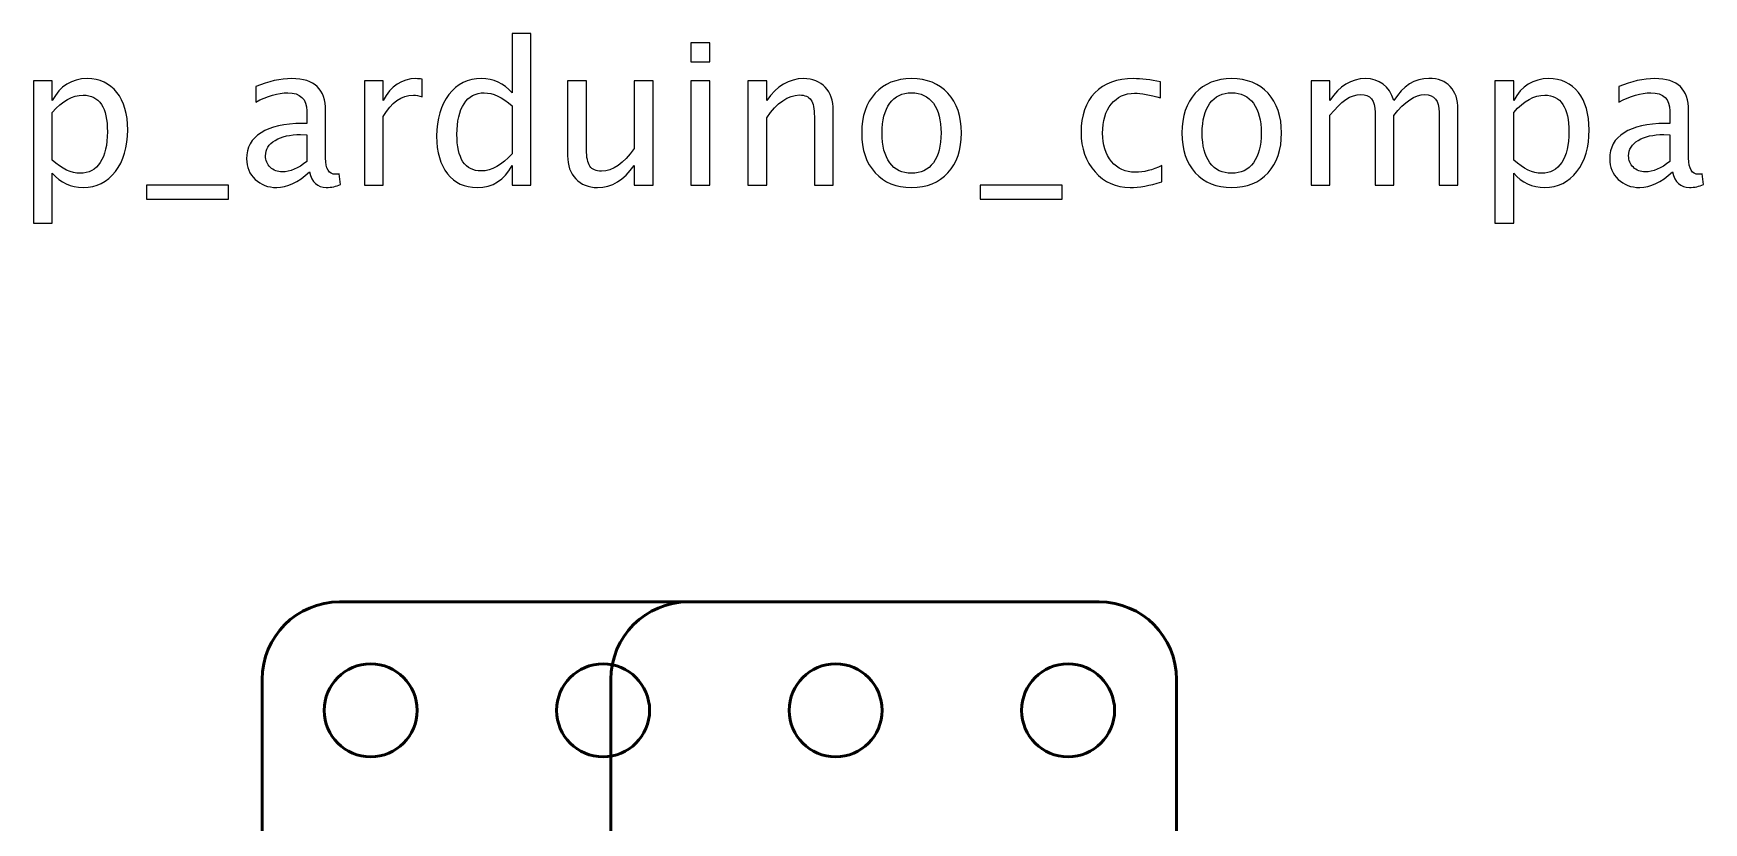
# Model space of a CAD drawing. Header units: centimetres. Extents: x -55 to 43, y -73 to 74.
# Drawn here: x -4.43 to 6.35, y -44.97 to -39.88 of the extents above; entities that cross this region are included whole.
import ezdxf

# ---------------------------------------------------------------- set-up
doc = ezdxf.new("R2010")
doc.units = ezdxf.units.CM
doc.header["$MEASUREMENT"] = 0
doc.layers.add('Layer 1', color=7, linetype='Continuous')

msp = doc.modelspace()

# ---------------------------------------------------------------- linework, layer by layer
at = {"layer": 'Layer 1', "lineweight": 53}
for centre in [(-2.24999, -44.25001), (-2.24999, -44.25001), (-0.74999, -44.25001), (-0.74999, -44.25001), (0.75001, -44.25001), (0.75001, -44.25001), (2.25001, -44.25001), (2.25001, -44.25001)]:
    msp.add_ellipse(centre, major_axis=(0, 0.30001), ratio=1, dxfattribs=at)
at = {"layer": 'Layer 1'}
for points, knots in [([(-1.33753, -40.86003), (-1.33753, -40.86003), (-1.33753, -40.73366), (-1.33753, -40.73366), (-1.33753, -40.73366), (-1.38727, -40.82807), (-1.4622, -40.87527), (-1.56232, -40.87527), (-1.56232, -40.87527), (-1.6436, -40.87527), (-1.70752, -40.84585), (-1.75409, -40.78679), (-1.75409, -40.78679), (-1.80066, -40.72774), (-1.82394, -40.64709), (-1.82394, -40.54486), (-1.82394, -40.54486), (-1.82394, -40.4331), (-1.79748, -40.34314), (-1.74478, -40.27498), (-1.74478, -40.27498), (-1.69186, -40.20704), (-1.62243, -40.17296), (-1.53628, -40.17296), (-1.53628, -40.17296), (-1.45649, -40.17296), (-1.39002, -40.20344), (-1.33753, -40.26461), (-1.33753, -40.26461), (-1.33753, -40.26461), (-1.33753, -39.88086), (-1.33753, -39.88086), (-1.33753, -39.88086), (-1.33753, -39.88086), (-1.21561, -39.88086), (-1.21561, -39.88086), (-1.21561, -39.88086), (-1.21561, -39.88086), (-1.21561, -40.86003), (-1.21561, -40.86003), (-1.21561, -40.86003), (-1.21561, -40.86003), (-1.33753, -40.86003), (-1.33753, -40.86003)], [0, 0, 0, 0, 0.08333333, 0.08333333, 0.08333333, 0.08333333, 0.16666667, 0.16666667, 0.16666667, 0.16666667, 0.25, 0.25, 0.25, 0.25, 0.33333333, 0.33333333, 0.33333333, 0.33333333, 0.41666667, 0.41666667, 0.41666667, 0.41666667, 0.5, 0.5, 0.5, 0.5, 0.58333333, 0.58333333, 0.58333333, 0.58333333, 0.66666667, 0.66666667, 0.66666667, 0.66666667, 0.75, 0.75, 0.75, 0.75, 0.83333333, 0.83333333, 0.83333333, 0.83333333, 1, 1, 1, 1]), ([(-0.1831, -40.06374), (-0.1831, -40.06374), (-0.1831, -39.94182), (-0.1831, -39.94182), (-0.1831, -39.94182), (-0.1831, -39.94182), (-0.06118, -39.94182), (-0.06118, -39.94182), (-0.06118, -39.94182), (-0.06118, -39.94182), (-0.06118, -40.06374), (-0.06118, -40.06374), (-0.06118, -40.06374), (-0.06118, -40.06374), (-0.1831, -40.06374), (-0.1831, -40.06374)], [0, 0, 0, 0, 0.2, 0.2, 0.2, 0.2, 0.4, 0.4, 0.4, 0.4, 0.6, 0.6, 0.6, 0.6, 1, 1, 1, 1]), ([(-4.42574, -41.10514), (-4.42574, -41.10514), (-4.42574, -40.18693), (-4.42574, -40.18693), (-4.42574, -40.18693), (-4.42574, -40.18693), (-4.30382, -40.18693), (-4.30382, -40.18693), (-4.30382, -40.18693), (-4.30382, -40.18693), (-4.30382, -40.31414), (-4.30382, -40.31414), (-4.30382, -40.31414), (-4.25387, -40.21995), (-4.17872, -40.17296), (-4.07861, -40.17296), (-4.07861, -40.17296), (-3.99754, -40.17296), (-3.93383, -40.20238), (-3.88726, -40.26144), (-3.88726, -40.26144), (-3.84069, -40.32049), (-3.81741, -40.40114), (-3.81741, -40.50337), (-3.81741, -40.50337), (-3.81741, -40.61471), (-3.84387, -40.70467), (-3.89657, -40.77282), (-3.89657, -40.77282), (-3.94928, -40.84119), (-4.0187, -40.87527), (-4.10464, -40.87527), (-4.10464, -40.87527), (-4.18444, -40.87527), (-4.2509, -40.84479), (-4.30382, -40.78362), (-4.30382, -40.78362), (-4.30382, -40.78362), (-4.30382, -41.10514), (-4.30382, -41.10514), (-4.30382, -41.10514), (-4.30382, -41.10514), (-4.42574, -41.10514), (-4.42574, -41.10514)], [0, 0, 0, 0, 0.08333333, 0.08333333, 0.08333333, 0.08333333, 0.16666667, 0.16666667, 0.16666667, 0.16666667, 0.25, 0.25, 0.25, 0.25, 0.33333333, 0.33333333, 0.33333333, 0.33333333, 0.41666667, 0.41666667, 0.41666667, 0.41666667, 0.5, 0.5, 0.5, 0.5, 0.58333333, 0.58333333, 0.58333333, 0.58333333, 0.66666667, 0.66666667, 0.66666667, 0.66666667, 0.75, 0.75, 0.75, 0.75, 0.83333333, 0.83333333, 0.83333333, 0.83333333, 1, 1, 1, 1]), ([(-2.64457, -40.7743), (-2.7178, -40.84161), (-2.78829, -40.87527), (-2.85602, -40.87527), (-2.85602, -40.87527), (-2.91169, -40.87527), (-2.95805, -40.85791), (-2.99466, -40.82299), (-2.99466, -40.82299), (-3.03149, -40.78806), (-3.04991, -40.74404), (-3.04991, -40.69091), (-3.04991, -40.69091), (-3.04991, -40.61746), (-3.01901, -40.56094), (-2.9572, -40.52157), (-2.9572, -40.52157), (-2.89539, -40.4822), (-2.8067, -40.46252), (-2.69113, -40.46252), (-2.69113, -40.46252), (-2.69113, -40.46252), (-2.66256, -40.46252), (-2.66256, -40.46252), (-2.66256, -40.46252), (-2.66256, -40.46252), (-2.66256, -40.38145), (-2.66256, -40.38145), (-2.66256, -40.38145), (-2.66256, -40.30335), (-2.7032, -40.2644), (-2.78469, -40.2644), (-2.78469, -40.2644), (-2.84777, -40.2644), (-2.91677, -40.2843), (-2.99149, -40.32409), (-2.99149, -40.32409), (-2.99149, -40.32409), (-2.99149, -40.22376), (-2.99149, -40.22376), (-2.99149, -40.22376), (-2.90936, -40.18989), (-2.83189, -40.17296), (-2.75929, -40.17296), (-2.75929, -40.17296), (-2.68457, -40.17296), (-2.62933, -40.18989), (-2.59398, -40.22397), (-2.59398, -40.22397), (-2.55842, -40.25805), (-2.54064, -40.31054), (-2.54064, -40.38145), (-2.54064, -40.38145), (-2.54064, -40.38145), (-2.54064, -40.68562), (-2.54064, -40.68562), (-2.54064, -40.68562), (-2.54064, -40.75525), (-2.51926, -40.79018), (-2.47629, -40.79018), (-2.47629, -40.79018), (-2.471, -40.79018), (-2.46317, -40.78933), (-2.4528, -40.78764), (-2.4528, -40.78764), (-2.4528, -40.78764), (-2.44412, -40.85537), (-2.44412, -40.85537), (-2.44412, -40.85537), (-2.47185, -40.86871), (-2.50233, -40.87527), (-2.53577, -40.87527), (-2.53577, -40.87527), (-2.59271, -40.87527), (-2.6289, -40.84161), (-2.64457, -40.7743)], [0, 0, 0, 0, 0.05, 0.05, 0.05, 0.05, 0.1, 0.1, 0.1, 0.1, 0.15, 0.15, 0.15, 0.15, 0.2, 0.2, 0.2, 0.2, 0.25, 0.25, 0.25, 0.25, 0.3, 0.3, 0.3, 0.3, 0.35, 0.35, 0.35, 0.35, 0.4, 0.4, 0.4, 0.4, 0.45, 0.45, 0.45, 0.45, 0.5, 0.5, 0.5, 0.5, 0.55, 0.55, 0.55, 0.55, 0.6, 0.6, 0.6, 0.6, 0.65, 0.65, 0.65, 0.65, 0.7, 0.7, 0.7, 0.7, 0.75, 0.75, 0.75, 0.75, 0.8, 0.8, 0.8, 0.8, 0.85, 0.85, 0.85, 0.85, 0.9, 0.9, 0.9, 0.9, 1, 1, 1, 1]), ([(-2.29024, -40.86003), (-2.29024, -40.86003), (-2.29024, -40.18693), (-2.29024, -40.18693), (-2.29024, -40.18693), (-2.29024, -40.18693), (-2.16832, -40.18693), (-2.16832, -40.18693), (-2.16832, -40.18693), (-2.16832, -40.18693), (-2.16832, -40.31414), (-2.16832, -40.31414), (-2.16832, -40.31414), (-2.11985, -40.21995), (-2.04957, -40.17296), (-1.95729, -40.17296), (-1.95729, -40.17296), (-1.9448, -40.17296), (-1.93168, -40.17402), (-1.91813, -40.17613), (-1.91813, -40.17613), (-1.91813, -40.17613), (-1.91813, -40.29022), (-1.91813, -40.29022), (-1.91813, -40.29022), (-1.9393, -40.28324), (-1.95792, -40.27964), (-1.97401, -40.27964), (-1.97401, -40.27964), (-2.05148, -40.27964), (-2.11625, -40.32536), (-2.16832, -40.41701), (-2.16832, -40.41701), (-2.16832, -40.41701), (-2.16832, -40.86003), (-2.16832, -40.86003), (-2.16832, -40.86003), (-2.16832, -40.86003), (-2.29024, -40.86003), (-2.29024, -40.86003)], [0, 0, 0, 0, 0.09090909, 0.09090909, 0.09090909, 0.09090909, 0.18181818, 0.18181818, 0.18181818, 0.18181818, 0.27272727, 0.27272727, 0.27272727, 0.27272727, 0.36363636, 0.36363636, 0.36363636, 0.36363636, 0.45454545, 0.45454545, 0.45454545, 0.45454545, 0.54545455, 0.54545455, 0.54545455, 0.54545455, 0.63636364, 0.63636364, 0.63636364, 0.63636364, 0.72727273, 0.72727273, 0.72727273, 0.72727273, 0.81818182, 0.81818182, 0.81818182, 0.81818182, 1, 1, 1, 1]), ([(-0.54971, -40.86003), (-0.54971, -40.86003), (-0.54971, -40.73345), (-0.54971, -40.73345), (-0.54971, -40.73345), (-0.61469, -40.82807), (-0.69364, -40.87527), (-0.78635, -40.87527), (-0.78635, -40.87527), (-0.8452, -40.87527), (-0.89197, -40.85685), (-0.92669, -40.81981), (-0.92669, -40.81981), (-0.96161, -40.78277), (-0.97897, -40.73303), (-0.97897, -40.67016), (-0.97897, -40.67016), (-0.97897, -40.67016), (-0.97897, -40.18693), (-0.97897, -40.18693), (-0.97897, -40.18693), (-0.97897, -40.18693), (-0.85705, -40.18693), (-0.85705, -40.18693), (-0.85705, -40.18693), (-0.85705, -40.18693), (-0.85705, -40.63037), (-0.85705, -40.63037), (-0.85705, -40.63037), (-0.85705, -40.68096), (-0.84964, -40.71673), (-0.83504, -40.7379), (-0.83504, -40.7379), (-0.82022, -40.75928), (-0.79567, -40.76986), (-0.76116, -40.76986), (-0.76116, -40.76986), (-0.68666, -40.76986), (-0.61596, -40.72096), (-0.54971, -40.62296), (-0.54971, -40.62296), (-0.54971, -40.62296), (-0.54971, -40.18693), (-0.54971, -40.18693), (-0.54971, -40.18693), (-0.54971, -40.18693), (-0.42779, -40.18693), (-0.42779, -40.18693), (-0.42779, -40.18693), (-0.42779, -40.18693), (-0.42779, -40.86003), (-0.42779, -40.86003), (-0.42779, -40.86003), (-0.42779, -40.86003), (-0.54971, -40.86003), (-0.54971, -40.86003)], [0, 0, 0, 0, 0.06666667, 0.06666667, 0.06666667, 0.06666667, 0.13333333, 0.13333333, 0.13333333, 0.13333333, 0.2, 0.2, 0.2, 0.2, 0.26666667, 0.26666667, 0.26666667, 0.26666667, 0.33333333, 0.33333333, 0.33333333, 0.33333333, 0.4, 0.4, 0.4, 0.4, 0.46666667, 0.46666667, 0.46666667, 0.46666667, 0.53333333, 0.53333333, 0.53333333, 0.53333333, 0.6, 0.6, 0.6, 0.6, 0.66666667, 0.66666667, 0.66666667, 0.66666667, 0.73333333, 0.73333333, 0.73333333, 0.73333333, 0.8, 0.8, 0.8, 0.8, 0.86666667, 0.86666667, 0.86666667, 0.86666667, 1, 1, 1, 1]), ([(-0.1831, -40.86003), (-0.1831, -40.86003), (-0.1831, -40.18693), (-0.1831, -40.18693), (-0.1831, -40.18693), (-0.1831, -40.18693), (-0.06118, -40.18693), (-0.06118, -40.18693), (-0.06118, -40.18693), (-0.06118, -40.18693), (-0.06118, -40.86003), (-0.06118, -40.86003), (-0.06118, -40.86003), (-0.06118, -40.86003), (-0.1831, -40.86003), (-0.1831, -40.86003)], [0, 0, 0, 0, 0.2, 0.2, 0.2, 0.2, 0.4, 0.4, 0.4, 0.4, 0.6, 0.6, 0.6, 0.6, 1, 1, 1, 1]), ([(0.18393, -40.86003), (0.18393, -40.86003), (0.18393, -40.18693), (0.18393, -40.18693), (0.18393, -40.18693), (0.18393, -40.18693), (0.30585, -40.18693), (0.30585, -40.18693), (0.30585, -40.18693), (0.30585, -40.18693), (0.30585, -40.31414), (0.30585, -40.31414), (0.30585, -40.31414), (0.37041, -40.21995), (0.44957, -40.17296), (0.54313, -40.17296), (0.54313, -40.17296), (0.60197, -40.17296), (0.64875, -40.19137), (0.68325, -40.22842), (0.68325, -40.22842), (0.71775, -40.26525), (0.73511, -40.31499), (0.73511, -40.37722), (0.73511, -40.37722), (0.73511, -40.37722), (0.73511, -40.86003), (0.73511, -40.86003), (0.73511, -40.86003), (0.73511, -40.86003), (0.61319, -40.86003), (0.61319, -40.86003), (0.61319, -40.86003), (0.61319, -40.86003), (0.61319, -40.41701), (0.61319, -40.41701), (0.61319, -40.41701), (0.61319, -40.36706), (0.60578, -40.3315), (0.59118, -40.31033), (0.59118, -40.31033), (0.57636, -40.28895), (0.55202, -40.27837), (0.51794, -40.27837), (0.51794, -40.27837), (0.44301, -40.27837), (0.37231, -40.32726), (0.30585, -40.42505), (0.30585, -40.42505), (0.30585, -40.42505), (0.30585, -40.86003), (0.30585, -40.86003), (0.30585, -40.86003), (0.30585, -40.86003), (0.18393, -40.86003), (0.18393, -40.86003)], [0, 0, 0, 0, 0.06666667, 0.06666667, 0.06666667, 0.06666667, 0.13333333, 0.13333333, 0.13333333, 0.13333333, 0.2, 0.2, 0.2, 0.2, 0.26666667, 0.26666667, 0.26666667, 0.26666667, 0.33333333, 0.33333333, 0.33333333, 0.33333333, 0.4, 0.4, 0.4, 0.4, 0.46666667, 0.46666667, 0.46666667, 0.46666667, 0.53333333, 0.53333333, 0.53333333, 0.53333333, 0.6, 0.6, 0.6, 0.6, 0.66666667, 0.66666667, 0.66666667, 0.66666667, 0.73333333, 0.73333333, 0.73333333, 0.73333333, 0.8, 0.8, 0.8, 0.8, 0.86666667, 0.86666667, 0.86666667, 0.86666667, 1, 1, 1, 1]), ([(1.24015, -40.87527), (1.1413, -40.87527), (1.06299, -40.84373), (1.00541, -40.78065), (1.00541, -40.78065), (0.94763, -40.71758), (0.91884, -40.63185), (0.91884, -40.52369), (0.91884, -40.52369), (0.91884, -40.41574), (0.94763, -40.33023), (1.00541, -40.26736), (1.00541, -40.26736), (1.06299, -40.2045), (1.1413, -40.17296), (1.24015, -40.17296), (1.24015, -40.17296), (1.339, -40.17296), (1.41732, -40.2045), (1.47489, -40.26736), (1.47489, -40.26736), (1.53267, -40.33023), (1.56146, -40.41574), (1.56146, -40.52369), (1.56146, -40.52369), (1.56146, -40.63185), (1.53267, -40.71758), (1.47489, -40.78065), (1.47489, -40.78065), (1.41732, -40.84373), (1.339, -40.87527), (1.24015, -40.87527)], [0, 0, 0, 0, 0.11111111, 0.11111111, 0.11111111, 0.11111111, 0.22222222, 0.22222222, 0.22222222, 0.22222222, 0.33333333, 0.33333333, 0.33333333, 0.33333333, 0.44444444, 0.44444444, 0.44444444, 0.44444444, 0.55555556, 0.55555556, 0.55555556, 0.55555556, 0.66666667, 0.66666667, 0.66666667, 0.66666667, 0.77777778, 0.77777778, 0.77777778, 0.77777778, 1, 1, 1, 1]), ([(2.85474, -40.83971), (2.77579, -40.86342), (2.70763, -40.87527), (2.65027, -40.87527), (2.65027, -40.87527), (2.55925, -40.87527), (2.4839, -40.84161), (2.424, -40.77452), (2.424, -40.77452), (2.3641, -40.70721), (2.33404, -40.62233), (2.33404, -40.52009), (2.33404, -40.52009), (2.33404, -40.41087), (2.36367, -40.32557), (2.42294, -40.26461), (2.42294, -40.26461), (2.48221, -40.20344), (2.56497, -40.17296), (2.67123, -40.17296), (2.67123, -40.17296), (2.72351, -40.17296), (2.78235, -40.18016), (2.84712, -40.19455), (2.84712, -40.19455), (2.84712, -40.19455), (2.84712, -40.29742), (2.84712, -40.29742), (2.84712, -40.29742), (2.77833, -40.2771), (2.72224, -40.26694), (2.67906, -40.26694), (2.67906, -40.26694), (2.6164, -40.26694), (2.56624, -40.29043), (2.52877, -40.33721), (2.52877, -40.33721), (2.49131, -40.38399), (2.47247, -40.44643), (2.47247, -40.52433), (2.47247, -40.52433), (2.47247, -40.59989), (2.49194, -40.66085), (2.53068, -40.70763), (2.53068, -40.70763), (2.56941, -40.7542), (2.62, -40.77748), (2.68287, -40.77748), (2.68287, -40.77748), (2.73854, -40.77748), (2.79569, -40.76309), (2.85474, -40.7343), (2.85474, -40.7343), (2.85474, -40.7343), (2.85474, -40.83971), (2.85474, -40.83971)], [0, 0, 0, 0, 0.06666667, 0.06666667, 0.06666667, 0.06666667, 0.13333333, 0.13333333, 0.13333333, 0.13333333, 0.2, 0.2, 0.2, 0.2, 0.26666667, 0.26666667, 0.26666667, 0.26666667, 0.33333333, 0.33333333, 0.33333333, 0.33333333, 0.4, 0.4, 0.4, 0.4, 0.46666667, 0.46666667, 0.46666667, 0.46666667, 0.53333333, 0.53333333, 0.53333333, 0.53333333, 0.6, 0.6, 0.6, 0.6, 0.66666667, 0.66666667, 0.66666667, 0.66666667, 0.73333333, 0.73333333, 0.73333333, 0.73333333, 0.8, 0.8, 0.8, 0.8, 0.86666667, 0.86666667, 0.86666667, 0.86666667, 1, 1, 1, 1]), ([(3.3058, -40.87527), (3.20695, -40.87527), (3.12864, -40.84373), (3.07106, -40.78065), (3.07106, -40.78065), (3.01328, -40.71758), (2.98449, -40.63185), (2.98449, -40.52369), (2.98449, -40.52369), (2.98449, -40.41574), (3.01328, -40.33023), (3.07106, -40.26736), (3.07106, -40.26736), (3.12864, -40.2045), (3.20695, -40.17296), (3.3058, -40.17296), (3.3058, -40.17296), (3.40465, -40.17296), (3.48297, -40.2045), (3.54054, -40.26736), (3.54054, -40.26736), (3.59832, -40.33023), (3.62711, -40.41574), (3.62711, -40.52369), (3.62711, -40.52369), (3.62711, -40.63185), (3.59832, -40.71758), (3.54054, -40.78065), (3.54054, -40.78065), (3.48297, -40.84373), (3.40465, -40.87527), (3.3058, -40.87527)], [0, 0, 0, 0, 0.11111111, 0.11111111, 0.11111111, 0.11111111, 0.22222222, 0.22222222, 0.22222222, 0.22222222, 0.33333333, 0.33333333, 0.33333333, 0.33333333, 0.44444444, 0.44444444, 0.44444444, 0.44444444, 0.55555556, 0.55555556, 0.55555556, 0.55555556, 0.66666667, 0.66666667, 0.66666667, 0.66666667, 0.77777778, 0.77777778, 0.77777778, 0.77777778, 1, 1, 1, 1]), ([(3.81803, -40.86003), (3.81803, -40.86003), (3.81803, -40.18693), (3.81803, -40.18693), (3.81803, -40.18693), (3.81803, -40.18693), (3.93995, -40.18693), (3.93995, -40.18693), (3.93995, -40.18693), (3.93995, -40.18693), (3.93995, -40.31414), (3.93995, -40.31414), (3.93995, -40.31414), (3.99943, -40.21995), (4.07563, -40.17296), (4.16897, -40.17296), (4.16897, -40.17296), (4.25893, -40.17296), (4.3201, -40.21995), (4.3527, -40.31414), (4.3527, -40.31414), (4.41049, -40.2191), (4.48584, -40.17169), (4.57834, -40.17169), (4.57834, -40.17169), (4.63739, -40.17169), (4.68332, -40.18905), (4.71613, -40.22397), (4.71613, -40.22397), (4.74894, -40.2589), (4.76545, -40.30779), (4.76545, -40.37066), (4.76545, -40.37066), (4.76545, -40.37066), (4.76545, -40.86003), (4.76545, -40.86003), (4.76545, -40.86003), (4.76545, -40.86003), (4.64353, -40.86003), (4.64353, -40.86003), (4.64353, -40.86003), (4.64353, -40.86003), (4.64353, -40.39076), (4.64353, -40.39076), (4.64353, -40.39076), (4.64353, -40.31414), (4.61305, -40.27583), (4.55209, -40.27583), (4.55209, -40.27583), (4.4888, -40.27583), (4.42234, -40.32049), (4.3527, -40.41003), (4.3527, -40.41003), (4.3527, -40.41003), (4.3527, -40.86003), (4.3527, -40.86003), (4.3527, -40.86003), (4.3527, -40.86003), (4.23078, -40.86003), (4.23078, -40.86003), (4.23078, -40.86003), (4.23078, -40.86003), (4.23078, -40.39034), (4.23078, -40.39034), (4.23078, -40.39034), (4.23078, -40.31308), (4.19988, -40.27456), (4.13786, -40.27456), (4.13786, -40.27456), (4.07626, -40.27456), (4.01022, -40.31943), (3.93995, -40.40939), (3.93995, -40.40939), (3.93995, -40.40939), (3.93995, -40.86003), (3.93995, -40.86003), (3.93995, -40.86003), (3.93995, -40.86003), (3.81803, -40.86003), (3.81803, -40.86003)], [0, 0, 0, 0, 0.04761905, 0.04761905, 0.04761905, 0.04761905, 0.0952381, 0.0952381, 0.0952381, 0.0952381, 0.14285714, 0.14285714, 0.14285714, 0.14285714, 0.19047619, 0.19047619, 0.19047619, 0.19047619, 0.23809524, 0.23809524, 0.23809524, 0.23809524, 0.28571429, 0.28571429, 0.28571429, 0.28571429, 0.33333333, 0.33333333, 0.33333333, 0.33333333, 0.38095238, 0.38095238, 0.38095238, 0.38095238, 0.42857143, 0.42857143, 0.42857143, 0.42857143, 0.47619048, 0.47619048, 0.47619048, 0.47619048, 0.52380952, 0.52380952, 0.52380952, 0.52380952, 0.57142857, 0.57142857, 0.57142857, 0.57142857, 0.61904762, 0.61904762, 0.61904762, 0.61904762, 0.66666667, 0.66666667, 0.66666667, 0.66666667, 0.71428571, 0.71428571, 0.71428571, 0.71428571, 0.76190476, 0.76190476, 0.76190476, 0.76190476, 0.80952381, 0.80952381, 0.80952381, 0.80952381, 0.85714286, 0.85714286, 0.85714286, 0.85714286, 0.9047619, 0.9047619, 0.9047619, 0.9047619, 1, 1, 1, 1]), ([(5.00379, -41.10514), (5.00379, -41.10514), (5.00379, -40.18693), (5.00379, -40.18693), (5.00379, -40.18693), (5.00379, -40.18693), (5.12571, -40.18693), (5.12571, -40.18693), (5.12571, -40.18693), (5.12571, -40.18693), (5.12571, -40.31414), (5.12571, -40.31414), (5.12571, -40.31414), (5.17566, -40.21995), (5.25081, -40.17296), (5.35092, -40.17296), (5.35092, -40.17296), (5.43199, -40.17296), (5.4957, -40.20238), (5.54227, -40.26144), (5.54227, -40.26144), (5.58884, -40.32049), (5.61212, -40.40114), (5.61212, -40.50337), (5.61212, -40.50337), (5.61212, -40.61471), (5.58566, -40.70467), (5.53296, -40.77282), (5.53296, -40.77282), (5.48025, -40.84119), (5.41083, -40.87527), (5.32489, -40.87527), (5.32489, -40.87527), (5.24509, -40.87527), (5.17863, -40.84479), (5.12571, -40.78362), (5.12571, -40.78362), (5.12571, -40.78362), (5.12571, -41.10514), (5.12571, -41.10514), (5.12571, -41.10514), (5.12571, -41.10514), (5.00379, -41.10514), (5.00379, -41.10514)], [0, 0, 0, 0, 0.08333333, 0.08333333, 0.08333333, 0.08333333, 0.16666667, 0.16666667, 0.16666667, 0.16666667, 0.25, 0.25, 0.25, 0.25, 0.33333333, 0.33333333, 0.33333333, 0.33333333, 0.41666667, 0.41666667, 0.41666667, 0.41666667, 0.5, 0.5, 0.5, 0.5, 0.58333333, 0.58333333, 0.58333333, 0.58333333, 0.66666667, 0.66666667, 0.66666667, 0.66666667, 0.75, 0.75, 0.75, 0.75, 0.83333333, 0.83333333, 0.83333333, 0.83333333, 1, 1, 1, 1]), ([(6.14996, -40.7743), (6.07673, -40.84161), (6.00624, -40.87527), (5.93851, -40.87527), (5.93851, -40.87527), (5.88284, -40.87527), (5.83648, -40.85791), (5.79987, -40.82299), (5.79987, -40.82299), (5.76304, -40.78806), (5.74462, -40.74404), (5.74462, -40.69091), (5.74462, -40.69091), (5.74462, -40.61746), (5.77552, -40.56094), (5.83733, -40.52157), (5.83733, -40.52157), (5.89914, -40.4822), (5.98783, -40.46252), (6.1034, -40.46252), (6.1034, -40.46252), (6.1034, -40.46252), (6.13197, -40.46252), (6.13197, -40.46252), (6.13197, -40.46252), (6.13197, -40.46252), (6.13197, -40.38145), (6.13197, -40.38145), (6.13197, -40.38145), (6.13197, -40.30335), (6.09133, -40.2644), (6.00984, -40.2644), (6.00984, -40.2644), (5.94676, -40.2644), (5.87776, -40.2843), (5.80304, -40.32409), (5.80304, -40.32409), (5.80304, -40.32409), (5.80304, -40.22376), (5.80304, -40.22376), (5.80304, -40.22376), (5.88517, -40.18989), (5.96264, -40.17296), (6.03524, -40.17296), (6.03524, -40.17296), (6.10996, -40.17296), (6.1652, -40.18989), (6.20055, -40.22397), (6.20055, -40.22397), (6.23611, -40.25805), (6.25389, -40.31054), (6.25389, -40.38145), (6.25389, -40.38145), (6.25389, -40.38145), (6.25389, -40.68562), (6.25389, -40.68562), (6.25389, -40.68562), (6.25389, -40.75525), (6.27527, -40.79018), (6.31824, -40.79018), (6.31824, -40.79018), (6.32353, -40.79018), (6.33136, -40.78933), (6.34173, -40.78764), (6.34173, -40.78764), (6.34173, -40.78764), (6.35041, -40.85537), (6.35041, -40.85537), (6.35041, -40.85537), (6.32268, -40.86871), (6.2922, -40.87527), (6.25876, -40.87527), (6.25876, -40.87527), (6.20182, -40.87527), (6.16563, -40.84161), (6.14996, -40.7743)], [0, 0, 0, 0, 0.05, 0.05, 0.05, 0.05, 0.1, 0.1, 0.1, 0.1, 0.15, 0.15, 0.15, 0.15, 0.2, 0.2, 0.2, 0.2, 0.25, 0.25, 0.25, 0.25, 0.3, 0.3, 0.3, 0.3, 0.35, 0.35, 0.35, 0.35, 0.4, 0.4, 0.4, 0.4, 0.45, 0.45, 0.45, 0.45, 0.5, 0.5, 0.5, 0.5, 0.55, 0.55, 0.55, 0.55, 0.6, 0.6, 0.6, 0.6, 0.65, 0.65, 0.65, 0.65, 0.7, 0.7, 0.7, 0.7, 0.75, 0.75, 0.75, 0.75, 0.8, 0.8, 0.8, 0.8, 0.85, 0.85, 0.85, 0.85, 0.9, 0.9, 0.9, 0.9, 1, 1, 1, 1]), ([(-4.30382, -40.69959), (-4.24095, -40.75568), (-4.18105, -40.78383), (-4.12411, -40.78383), (-4.12411, -40.78383), (-4.06802, -40.78383), (-4.02463, -40.76033), (-3.99415, -40.71356), (-3.99415, -40.71356), (-3.96346, -40.66678), (-3.94822, -40.60095), (-3.94822, -40.51586), (-3.94822, -40.51586), (-3.94822, -40.35838), (-4.00029, -40.27964), (-4.10443, -40.27964), (-4.10443, -40.27964), (-4.17259, -40.27964), (-4.23905, -40.31647), (-4.30382, -40.39034), (-4.30382, -40.39034), (-4.30382, -40.39034), (-4.30382, -40.69959), (-4.30382, -40.69959)], [0, 0, 0, 0, 0.14285714, 0.14285714, 0.14285714, 0.14285714, 0.28571429, 0.28571429, 0.28571429, 0.28571429, 0.42857143, 0.42857143, 0.42857143, 0.42857143, 0.57142857, 0.57142857, 0.57142857, 0.57142857, 0.71428571, 0.71428571, 0.71428571, 0.71428571, 1, 1, 1, 1]), ([(-1.33753, -40.34801), (-1.40082, -40.29234), (-1.46072, -40.2644), (-1.51745, -40.2644), (-1.51745, -40.2644), (-1.57333, -40.2644), (-1.61651, -40.28768), (-1.6472, -40.33446), (-1.6472, -40.33446), (-1.67789, -40.38103), (-1.69313, -40.44707), (-1.69313, -40.53258), (-1.69313, -40.53258), (-1.69313, -40.68985), (-1.64106, -40.76859), (-1.53671, -40.76859), (-1.53671, -40.76859), (-1.46897, -40.76859), (-1.40251, -40.73155), (-1.33753, -40.65768), (-1.33753, -40.65768), (-1.33753, -40.65768), (-1.33753, -40.34801), (-1.33753, -40.34801)], [0, 0, 0, 0, 0.14285714, 0.14285714, 0.14285714, 0.14285714, 0.28571429, 0.28571429, 0.28571429, 0.28571429, 0.42857143, 0.42857143, 0.42857143, 0.42857143, 0.57142857, 0.57142857, 0.57142857, 0.57142857, 0.71428571, 0.71428571, 0.71428571, 0.71428571, 1, 1, 1, 1]), ([(1.23994, -40.78383), (1.30026, -40.78383), (1.34725, -40.76118), (1.3807, -40.71567), (1.3807, -40.71567), (1.41393, -40.67038), (1.43065, -40.60624), (1.43065, -40.52369), (1.43065, -40.52369), (1.43065, -40.44135), (1.41393, -40.37743), (1.3807, -40.33213), (1.3807, -40.33213), (1.34725, -40.28705), (1.30026, -40.2644), (1.23994, -40.2644), (1.23994, -40.2644), (1.1794, -40.2644), (1.13241, -40.28705), (1.09939, -40.33213), (1.09939, -40.33213), (1.06616, -40.37743), (1.04965, -40.44135), (1.04965, -40.52369), (1.04965, -40.52369), (1.04965, -40.60624), (1.06616, -40.67038), (1.09939, -40.71567), (1.09939, -40.71567), (1.13241, -40.76118), (1.1794, -40.78383), (1.23994, -40.78383)], [0, 0, 0, 0, 0.11111111, 0.11111111, 0.11111111, 0.11111111, 0.22222222, 0.22222222, 0.22222222, 0.22222222, 0.33333333, 0.33333333, 0.33333333, 0.33333333, 0.44444444, 0.44444444, 0.44444444, 0.44444444, 0.55555556, 0.55555556, 0.55555556, 0.55555556, 0.66666667, 0.66666667, 0.66666667, 0.66666667, 0.77777778, 0.77777778, 0.77777778, 0.77777778, 1, 1, 1, 1]), ([(3.30559, -40.78383), (3.36591, -40.78383), (3.4129, -40.76118), (3.44635, -40.71567), (3.44635, -40.71567), (3.47958, -40.67038), (3.4963, -40.60624), (3.4963, -40.52369), (3.4963, -40.52369), (3.4963, -40.44135), (3.47958, -40.37743), (3.44635, -40.33213), (3.44635, -40.33213), (3.4129, -40.28705), (3.36591, -40.2644), (3.30559, -40.2644), (3.30559, -40.2644), (3.24505, -40.2644), (3.19806, -40.28705), (3.16504, -40.33213), (3.16504, -40.33213), (3.13181, -40.37743), (3.1153, -40.44135), (3.1153, -40.52369), (3.1153, -40.52369), (3.1153, -40.60624), (3.13181, -40.67038), (3.16504, -40.71567), (3.16504, -40.71567), (3.19806, -40.76118), (3.24505, -40.78383), (3.30559, -40.78383)], [0, 0, 0, 0, 0.11111111, 0.11111111, 0.11111111, 0.11111111, 0.22222222, 0.22222222, 0.22222222, 0.22222222, 0.33333333, 0.33333333, 0.33333333, 0.33333333, 0.44444444, 0.44444444, 0.44444444, 0.44444444, 0.55555556, 0.55555556, 0.55555556, 0.55555556, 0.66666667, 0.66666667, 0.66666667, 0.66666667, 0.77777778, 0.77777778, 0.77777778, 0.77777778, 1, 1, 1, 1]), ([(5.12571, -40.69959), (5.18858, -40.75568), (5.24848, -40.78383), (5.30542, -40.78383), (5.30542, -40.78383), (5.36151, -40.78383), (5.4049, -40.76033), (5.43538, -40.71356), (5.43538, -40.71356), (5.46607, -40.66678), (5.48131, -40.60095), (5.48131, -40.51586), (5.48131, -40.51586), (5.48131, -40.35838), (5.42924, -40.27964), (5.3251, -40.27964), (5.3251, -40.27964), (5.25694, -40.27964), (5.19048, -40.31647), (5.12571, -40.39034), (5.12571, -40.39034), (5.12571, -40.39034), (5.12571, -40.69959), (5.12571, -40.69959)], [0, 0, 0, 0, 0.14285714, 0.14285714, 0.14285714, 0.14285714, 0.28571429, 0.28571429, 0.28571429, 0.28571429, 0.42857143, 0.42857143, 0.42857143, 0.42857143, 0.57142857, 0.57142857, 0.57142857, 0.57142857, 0.71428571, 0.71428571, 0.71428571, 0.71428571, 1, 1, 1, 1]), ([(-2.66256, -40.70784), (-2.66256, -40.70784), (-2.66256, -40.53491), (-2.66256, -40.53491), (-2.66256, -40.53491), (-2.66256, -40.53491), (-2.70172, -40.53364), (-2.70172, -40.53364), (-2.70172, -40.53364), (-2.76945, -40.53364), (-2.82406, -40.54613), (-2.86576, -40.5711), (-2.86576, -40.5711), (-2.90725, -40.59629), (-2.92799, -40.62952), (-2.92799, -40.67101), (-2.92799, -40.67101), (-2.92799, -40.70001), (-2.91762, -40.72456), (-2.89709, -40.74467), (-2.89709, -40.74467), (-2.87634, -40.76478), (-2.85115, -40.77494), (-2.82131, -40.77494), (-2.82131, -40.77494), (-2.77051, -40.77494), (-2.71759, -40.7525), (-2.66256, -40.70784)], [0, 0, 0, 0, 0.125, 0.125, 0.125, 0.125, 0.25, 0.25, 0.25, 0.25, 0.375, 0.375, 0.375, 0.375, 0.5, 0.5, 0.5, 0.5, 0.625, 0.625, 0.625, 0.625, 0.75, 0.75, 0.75, 0.75, 1, 1, 1, 1]), ([(6.13197, -40.70784), (6.13197, -40.70784), (6.13197, -40.53491), (6.13197, -40.53491), (6.13197, -40.53491), (6.13197, -40.53491), (6.09281, -40.53364), (6.09281, -40.53364), (6.09281, -40.53364), (6.02508, -40.53364), (5.97047, -40.54613), (5.92877, -40.5711), (5.92877, -40.5711), (5.88728, -40.59629), (5.86654, -40.62952), (5.86654, -40.67101), (5.86654, -40.67101), (5.86654, -40.70001), (5.87691, -40.72456), (5.89744, -40.74467), (5.89744, -40.74467), (5.91819, -40.76478), (5.94338, -40.77494), (5.97322, -40.77494), (5.97322, -40.77494), (6.02402, -40.77494), (6.07694, -40.7525), (6.13197, -40.70784)], [0, 0, 0, 0, 0.125, 0.125, 0.125, 0.125, 0.25, 0.25, 0.25, 0.25, 0.375, 0.375, 0.375, 0.375, 0.5, 0.5, 0.5, 0.5, 0.625, 0.625, 0.625, 0.625, 0.75, 0.75, 0.75, 0.75, 1, 1, 1, 1]), ([(-3.69507, -40.95147), (-3.69507, -40.95147), (-3.69507, -40.86003), (-3.69507, -40.86003), (-3.69507, -40.86003), (-3.69507, -40.86003), (-3.16675, -40.86003), (-3.16675, -40.86003), (-3.16675, -40.86003), (-3.16675, -40.86003), (-3.16675, -40.95147), (-3.16675, -40.95147), (-3.16675, -40.95147), (-3.16675, -40.95147), (-3.69507, -40.95147), (-3.69507, -40.95147)], [0, 0, 0, 0, 0.2, 0.2, 0.2, 0.2, 0.4, 0.4, 0.4, 0.4, 0.6, 0.6, 0.6, 0.6, 1, 1, 1, 1]), ([(1.6838, -40.95147), (1.6838, -40.95147), (1.6838, -40.86003), (1.6838, -40.86003), (1.6838, -40.86003), (1.6838, -40.86003), (2.21212, -40.86003), (2.21212, -40.86003), (2.21212, -40.86003), (2.21212, -40.86003), (2.21212, -40.95147), (2.21212, -40.95147), (2.21212, -40.95147), (2.21212, -40.95147), (1.6838, -40.95147), (1.6838, -40.95147)], [0, 0, 0, 0, 0.2, 0.2, 0.2, 0.2, 0.4, 0.4, 0.4, 0.4, 0.6, 0.6, 0.6, 0.6, 1, 1, 1, 1])]:
    msp.add_open_spline(points, degree=3, knots=knots, dxfattribs=at)
at = {"layer": 'Layer 1', "lineweight": 53}
for points in [[(-2.95, -51.95), (-2.95, -51.95), (-2.95, -44.05), (-2.95, -44.05), (-2.95, -44.05), (-2.95, -43.77386), (-2.72614, -43.55), (-2.45, -43.55), (-2.45, -43.55), (-2.45, -43.55), (2.45, -43.55), (2.45, -43.55), (2.45, -43.55), (2.72614, -43.55), (2.95, -43.77386), (2.95, -44.05), (2.95, -44.05), (2.95, -44.05), (2.95, -51.95), (2.95, -51.95), (2.95, -51.95), (2.95, -52.22614), (2.72614, -52.45), (2.45, -52.45), (2.45, -52.45), (2.45, -52.45), (-2.45, -52.45), (-2.45, -52.45), (-2.45, -52.45), (-2.72614, -52.45), (-2.95, -52.22614), (-2.95, -51.95)], [(-0.7, -45.95), (-0.7, -45.95), (-0.7, -44.05), (-0.7, -44.05), (-0.7, -44.05), (-0.7, -43.77386), (-0.47614, -43.55), (-0.2, -43.55), (-0.2, -43.55), (-0.2, -43.55), (2.45, -43.55), (2.45, -43.55), (2.45, -43.55), (2.72614, -43.55), (2.95, -43.77386), (2.95, -44.05), (2.95, -44.05), (2.95, -44.05), (2.95, -45.95), (2.95, -45.95), (2.95, -45.95), (2.95, -46.22614), (2.72614, -46.45), (2.45, -46.45), (2.45, -46.45), (2.45, -46.45), (-0.2, -46.45), (-0.2, -46.45), (-0.2, -46.45), (-0.47614, -46.45), (-0.7, -46.22614), (-0.7, -45.95)]]:
    msp.add_open_spline(points, degree=3, knots=[0, 0, 0, 0, 0.11111111, 0.11111111, 0.11111111, 0.11111111, 0.22222222, 0.22222222, 0.22222222, 0.22222222, 0.33333333, 0.33333333, 0.33333333, 0.33333333, 0.44444444, 0.44444444, 0.44444444, 0.44444444, 0.55555556, 0.55555556, 0.55555556, 0.55555556, 0.66666667, 0.66666667, 0.66666667, 0.66666667, 0.77777778, 0.77777778, 0.77777778, 0.77777778, 1, 1, 1, 1], dxfattribs=at)

doc.saveas('drawing.dxf')
